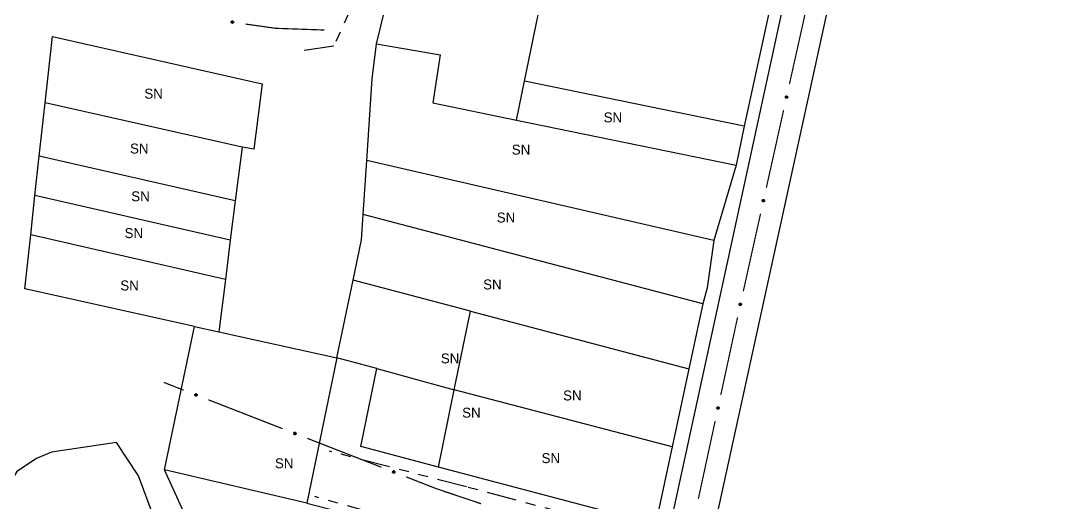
# Model space of a CAD drawing. Extents: x 209193 to 212081, y 4877574 to 4880493.
# Drawn here: x 209632.1 to 209788.9, y 4878220.3 to 4878293 of the extents above; entities that cross this region are included whole.
import ezdxf
from ezdxf.enums import TextEntityAlignment as Align

# ---------------------------------------------------------------- set-up
doc = ezdxf.new("R2010")
doc.units = 0
doc.header["$LTSCALE"] = 1.5
doc.header["$MEASUREMENT"] = 0
doc.linetypes.add('TRACO_25', pattern=[8, 3, -1, 1, -1, 1, -1])
for name, color, linetype in [('CD_MALHA_LOTES', 7, 'CONTINUOUS'), ('HD-CURSO-PERENE', 170, 'CONTINUOUS'), ('RU-QUADRA', 210, 'CONTINUOUS'), ('SV-EIXO-ROD-ESTR', 7, 'CONTINUOUS'), ('SV-EIXO-RUA-N-PAV', 6, 'CONTINUOUS'), ('SV-EST-MUNIC-PAV', 20, 'CONTINUOUS'), ('SV-RUA-NAO-PAV', 7, 'CONTINUOUS'), ('Th_NmrPort', 1, 'CONTINUOUS')]:
    doc.layers.add(name, color=color, linetype=linetype)

msp = doc.modelspace()

# ---------------------------------------------------------------- linework, layer by layer
at = {"layer": 'CD_MALHA_LOTES', "linetype": 'Continuous', "flags": 128}
for points in [[(209685.715454, 4878289.555496), (209689.686514, 4878305.770293)], [(209708.027178, 4878283.950912), (209711.77742, 4878302.264965)], [(209745.289629, 4878296.045243), (209741.166037, 4878277.154547)], [(209635.76145, 4878280.656611), (209636.856013, 4878290.639521)], [(209636.856013, 4878290.639521), (209668.466159, 4878283.50462)], [(209684.240212, 4878271.97197), (209685.066481, 4878284.279385), (209685.715454, 4878289.555496)], [(209685.715454, 4878289.555496), (209695.303759, 4878287.911515), (209694.214432, 4878280.658851)], [(209668.466159, 4878283.50462), (209667.207503, 4878273.6871)], [(209706.821743, 4878278.073249), (209708.027178, 4878283.950912)], [(209741.166037, 4878277.154547), (209708.027178, 4878283.950912)], [(209634.879747, 4878272.61508), (209635.76145, 4878280.656611)], [(209665.445384, 4878274.001764), (209635.76145, 4878280.656611)], [(209694.214432, 4878280.658851), (209706.821743, 4878278.073249)], [(209706.821743, 4878278.073249), (209739.960602, 4878271.276883)], [(209741.166037, 4878277.154547), (209739.960602, 4878271.276883)], [(209665.445384, 4878274.001764), (209664.425368, 4878265.903309)], [(209667.207503, 4878273.6871), (209665.445384, 4878274.001764)], [(209634.229863, 4878266.687848), (209634.879747, 4878272.61508)], [(209664.425368, 4878265.903309), (209634.879747, 4878272.61508)], [(209683.69216, 4878263.808654), (209684.240212, 4878271.97197)], [(209736.565601, 4878259.91299), (209684.240212, 4878271.97197)], [(209739.960602, 4878271.276883), (209736.565601, 4878259.91299)], [(209633.579979, 4878260.760616), (209634.229863, 4878266.687848)], [(209663.678842, 4878259.976239), (209634.229863, 4878266.687848)], [(209664.425368, 4878265.903309), (209663.678842, 4878259.976239)], [(209682.175538, 4878253.924584), (209683.436938, 4878260.007076), (209683.69216, 4878263.808654)], [(209734.900974, 4878250.339927), (209683.69216, 4878263.808654)], [(209632.690014, 4878252.643728), (209633.579979, 4878260.760616)], [(209662.932316, 4878254.04917), (209633.579979, 4878260.760616)], [(209663.678842, 4878259.976239), (209662.932316, 4878254.04917)], [(209736.565601, 4878259.91299), (209735.550812, 4878252.760706)], [(209662.932316, 4878254.04917), (209661.936948, 4878246.14641)], [(209679.742183, 4878242.19091), (209682.175538, 4878253.924584)], [(209699.871523, 4878249.250288), (209682.175538, 4878253.924584)], [(209658.269578, 4878246.96113), (209632.690014, 4878252.643728)], [(209735.550812, 4878252.760706), (209734.900974, 4878250.339927)], [(209697.445182, 4878237.405362), (209699.871523, 4878249.250288)], [(209699.871523, 4878249.250288), (209732.799996, 4878240.552414)], [(209734.900974, 4878250.339927), (209732.799996, 4878240.552414)], [(209653.7719, 4878225.33261), (209658.269578, 4878246.96113)], [(209658.269578, 4878246.96113), (209661.936948, 4878246.14641)], [(209661.936948, 4878246.14641), (209679.742183, 4878242.19091)], [(209679.742183, 4878242.19091), (209675.197517, 4878220.322049)], [(209685.748015, 4878240.600398), (209679.742183, 4878242.19091)], [(209683.363692, 4878228.849586), (209685.748015, 4878240.600398)], [(209685.748015, 4878240.600398), (209697.445182, 4878237.405362)], [(209732.799996, 4878240.552414), (209730.278822, 4878228.807399)], [(209695.056637, 4878225.744949), (209697.445182, 4878237.405362)], [(209730.278822, 4878228.807399), (209697.445182, 4878237.405362)], [(209695.056637, 4878225.744949), (209683.363692, 4878228.849586)], [(209730.278822, 4878228.807399), (209727.757648, 4878217.062384)], [(209662.140783, 4878206.941966), (209653.7719, 4878225.33261)], [(209675.197517, 4878220.322049), (209653.7719, 4878225.33261)], [(209727.757648, 4878217.062384), (209695.056637, 4878225.744949)], [(209675.197517, 4878220.322049), (209725.65667, 4878207.274871)]]:
    msp.add_lwpolyline(points, dxfattribs=at)
at = {"layer": 'HD-CURSO-PERENE', "linetype": 'Continuous'}
msp.add_polyline3d([(209652.8898, 4878216.178014, 2.197405), (209649.822045, 4878224.40626, 2.197405), (209646.495021, 4878229.459592, 2.197405), (209636.72211, 4878228.004053, 2.197405), (209634.450841, 4878227.016468, 2.197405), (209631.483969, 4878225.075353, 2.197405), (209628.259578, 4878219.609509, 2.197405)], dxfattribs=at)
at = {"layer": 'RU-QUADRA', "linetype": 'Continuous'}
for points in [[(209745.289629, 4878296.045243), (209741.166037, 4878277.154547), (209739.960602, 4878271.276883), (209736.565601, 4878259.91299), (209735.550812, 4878252.760706), (209734.900974, 4878250.339927), (209732.799996, 4878240.552414), (209730.278822, 4878228.807399), (209727.757648, 4878217.062384), (209695.056637, 4878225.744949), (209683.363692, 4878228.849586), (209685.748015, 4878240.600398), (209679.742183, 4878242.19091), (209682.175538, 4878253.924584), (209683.436938, 4878260.007076), (209683.69216, 4878263.808654), (209684.240212, 4878271.97197), (209685.066481, 4878284.279385), (209685.715454, 4878289.555496), (209689.686514, 4878305.770293)], [(209679.742183, 4878242.19091), (209675.197517, 4878220.322049), (209725.65667, 4878207.274871), (209722.265506, 4878191.651012), (209715.038566, 4878158.354861), (209712.920085, 4878148.594541), (209710.801605, 4878138.834222), (209680.189259, 4878148.44878), (209681.236006, 4878157.423345), (209678.492139, 4878158.184899), (209678.402127, 4878161.402137), (209675.990821, 4878168.40977), (209674.313207, 4878169.344775), (209664.7083, 4878171.936701), (209671.687503, 4878204.510366), (209662.140783, 4878206.941966), (209653.7719, 4878225.33261), (209658.269578, 4878246.96113), (209632.690014, 4878252.643728), (209633.579979, 4878260.760616), (209634.229863, 4878266.687848), (209634.879747, 4878272.61508), (209635.76145, 4878280.656611), (209636.856013, 4878290.639521)], [(209636.856013, 4878290.639521), (209668.466159, 4878283.50462), (209667.207503, 4878273.6871), (209665.445384, 4878274.001764), (209664.425368, 4878265.903309), (209663.678842, 4878259.976239), (209662.932316, 4878254.04917), (209661.936948, 4878246.14641), (209679.742183, 4878242.19091)]]:
    msp.add_lwpolyline(points, dxfattribs=at)
at = {"layer": 'SV-EIXO-ROD-ESTR', "const_width": 0.18}
for points in [[(209747.970899, 4878283.473264), (209750.580839, 4878295.186001)], [(209744.490978, 4878267.856281), (209747.100919, 4878279.569018)], [(209741.011058, 4878252.239298), (209743.620998, 4878263.952035)], [(209737.620428, 4878236.602726), (209740.153449, 4878248.332338)], [(209734.243068, 4878220.963243), (209736.776088, 4878232.692855)]]:
    msp.add_lwpolyline(points, dxfattribs=at)
at = {"layer": 'SV-EIXO-ROD-ESTR'}
for points in [[(209747.397213, 4878281.404842), (209747.370397, 4878281.445743), (209747.355714, 4878281.486379), (209747.353223, 4878281.523797), (209747.359643, 4878281.557436), (209747.370087, 4878281.591111), (209747.388107, 4878281.622738), (209747.415883, 4878281.653412), (209747.456724, 4878281.6806), (209747.499341, 4878281.692905), (209747.535894, 4878281.697311), (209747.571356, 4878281.692636), (209747.603899, 4878281.681942), (209747.636133, 4878281.662137), (209747.666943, 4878281.633685), (209747.693288, 4878281.591956), (209747.707409, 4878281.552019), (209747.708869, 4878281.515763), (209747.703944, 4878281.480142), (209747.692869, 4878281.445891), (209747.675001, 4878281.414946), (209747.646298, 4878281.383978), (209747.604767, 4878281.358521), (209747.565095, 4878281.343981), (209747.52887, 4878281.342013), (209747.49391, 4878281.347652), (209747.460007, 4878281.357716), (209747.42746, 4878281.374507), (209747.397213, 4878281.404842)], [(209743.917293, 4878265.787859), (209743.890477, 4878265.82876), (209743.875794, 4878265.869397), (209743.873302, 4878265.906814), (209743.879722, 4878265.940453), (209743.890166, 4878265.974128), (209743.908187, 4878266.005756), (209743.935963, 4878266.036429), (209743.976804, 4878266.063617), (209744.01942, 4878266.075922), (209744.055974, 4878266.080328), (209744.091436, 4878266.075653), (209744.123979, 4878266.064959), (209744.156213, 4878266.045154), (209744.187022, 4878266.016702), (209744.213367, 4878265.974973), (209744.227489, 4878265.935036), (209744.228949, 4878265.898781), (209744.224023, 4878265.863159), (209744.212949, 4878265.828908), (209744.195081, 4878265.797963), (209744.166378, 4878265.766995), (209744.124847, 4878265.741538), (209744.085175, 4878265.726998), (209744.04895, 4878265.72503), (209744.013989, 4878265.730669), (209743.980087, 4878265.740733), (209743.94754, 4878265.757524), (209743.917293, 4878265.787859)], [(209740.437373, 4878250.170876), (209740.410557, 4878250.211777), (209740.395874, 4878250.252414), (209740.393382, 4878250.289831), (209740.399802, 4878250.32347), (209740.410246, 4878250.357145), (209740.428266, 4878250.388773), (209740.456043, 4878250.419446), (209740.496884, 4878250.446634), (209740.5395, 4878250.45894), (209740.576053, 4878250.463345), (209740.611516, 4878250.45867), (209740.644059, 4878250.447976), (209740.676293, 4878250.428171), (209740.707102, 4878250.399719), (209740.733447, 4878250.35799), (209740.747569, 4878250.318053), (209740.749029, 4878250.281798), (209740.744103, 4878250.246176), (209740.733029, 4878250.211925), (209740.71516, 4878250.18098), (209740.686458, 4878250.150012), (209740.644927, 4878250.124555), (209740.605255, 4878250.110015), (209740.56903, 4878250.108047), (209740.534069, 4878250.113686), (209740.500167, 4878250.12375), (209740.467619, 4878250.140541), (209740.437373, 4878250.170876)], [(209737.060329, 4878234.530584), (209737.033245, 4878234.571308), (209737.018296, 4878234.611847), (209737.015559, 4878234.649248), (209737.021758, 4878234.682928), (209737.031981, 4878234.71667), (209737.049793, 4878234.748416), (209737.077367, 4878234.779271), (209737.118029, 4878234.806726), (209737.160564, 4878234.819311), (209737.197087, 4878234.823956), (209737.232579, 4878234.819514), (209737.265192, 4878234.809034), (209737.297555, 4878234.789441), (209737.328551, 4878234.761192), (209737.355169, 4878234.719637), (209737.369553, 4878234.679793), (209737.37125, 4878234.643548), (209737.366559, 4878234.607895), (209737.355709, 4878234.573572), (209737.338044, 4878234.542511), (209737.309546, 4878234.511354), (209737.268183, 4878234.485626), (209737.228607, 4878234.470826), (209737.192395, 4878234.46862), (209737.157399, 4878234.474029), (209737.123431, 4878234.483871), (209737.090774, 4878234.500448), (209737.060329, 4878234.530584)]]:
    msp.add_lwpolyline(points, close=True, dxfattribs=at)
for points in [[(209747.355714, 4878281.486379), (209747.370087, 4878281.591111)], [(209747.361927, 4878281.468872), (209747.378134, 4878281.598069)], [(209747.370397, 4878281.445743), (209747.388107, 4878281.622738)], [(209747.383512, 4878281.427715), (209747.400798, 4878281.630765)], [(209747.397213, 4878281.404842), (209747.415883, 4878281.653412)], [(209747.414275, 4878281.390104), (209747.437373, 4878281.663157)], [(209747.42746, 4878281.374507), (209747.456724, 4878281.6806)], [(209747.4449, 4878281.370698), (209747.476605, 4878281.682374)], [(209747.460007, 4878281.357716), (209747.499341, 4878281.692905)], [(209747.476713, 4878281.356619), (209747.514795, 4878281.69064)], [(209747.49391, 4878281.347652), (209747.535894, 4878281.697311)], [(209747.512376, 4878281.347274), (209747.555793, 4878281.692689)], [(209747.52887, 4878281.342013), (209747.571356, 4878281.692636)], [(209747.548488, 4878281.346217), (209747.587461, 4878281.684234)], [(209747.565095, 4878281.343981), (209747.603899, 4878281.681942)], [(209747.586381, 4878281.353152), (209747.620012, 4878281.667195)], [(209747.604767, 4878281.358521), (209747.636133, 4878281.662137)], [(209747.624875, 4878281.37533), (209747.651375, 4878281.644828)], [(209747.646298, 4878281.383978), (209747.666943, 4878281.633685)], [(209747.659525, 4878281.405354), (209747.678881, 4878281.605148)], [(209747.675001, 4878281.414946), (209747.693288, 4878281.591956)], [(209747.684259, 4878281.434793), (209747.699431, 4878281.565619)], [(209747.692869, 4878281.445891), (209747.707409, 4878281.552019)], [(209743.875794, 4878265.869397), (209743.890166, 4878265.974128)], [(209743.882007, 4878265.851889), (209743.898214, 4878265.981086)], [(209743.890477, 4878265.82876), (209743.908187, 4878266.005756)], [(209743.903592, 4878265.810732), (209743.920877, 4878266.013782)], [(209743.917293, 4878265.787859), (209743.935963, 4878266.036429)], [(209743.934355, 4878265.773121), (209743.957453, 4878266.046174)], [(209743.94754, 4878265.757524), (209743.976804, 4878266.063617)], [(209743.96498, 4878265.753715), (209743.996685, 4878266.065391)], [(209743.980087, 4878265.740733), (209744.01942, 4878266.075922)], [(209743.996793, 4878265.739636), (209744.034875, 4878266.073657)], [(209744.013989, 4878265.730669), (209744.055974, 4878266.080328)], [(209744.032456, 4878265.730291), (209744.075873, 4878266.075706)], [(209744.04895, 4878265.72503), (209744.091436, 4878266.075653)], [(209744.068568, 4878265.729234), (209744.10754, 4878266.067251)], [(209744.085175, 4878265.726998), (209744.123979, 4878266.064959)], [(209744.106461, 4878265.736169), (209744.140091, 4878266.050212)], [(209744.124847, 4878265.741538), (209744.156213, 4878266.045154)], [(209744.144955, 4878265.758347), (209744.171455, 4878266.027845)], [(209744.166378, 4878265.766995), (209744.187022, 4878266.016702)], [(209744.179605, 4878265.788371), (209744.198961, 4878265.988165)], [(209744.195081, 4878265.797963), (209744.213367, 4878265.974973)], [(209744.204338, 4878265.81781), (209744.21951, 4878265.948636)], [(209744.212949, 4878265.828908), (209744.227489, 4878265.935036)], [(209740.437373, 4878250.170876), (209740.456043, 4878250.419446)], [(209740.454434, 4878250.156138), (209740.477533, 4878250.429191)], [(209740.467619, 4878250.140541), (209740.496884, 4878250.446634)], [(209740.48506, 4878250.136732), (209740.516765, 4878250.448408)], [(209740.500167, 4878250.12375), (209740.5395, 4878250.45894)], [(209740.516872, 4878250.122653), (209740.554954, 4878250.456675)], [(209740.534069, 4878250.113686), (209740.576053, 4878250.463345)], [(209740.552536, 4878250.113308), (209740.595952, 4878250.458723)], [(209740.56903, 4878250.108047), (209740.611516, 4878250.45867)], [(209740.588648, 4878250.112251), (209740.62762, 4878250.450268)], [(209740.605255, 4878250.110015), (209740.644059, 4878250.447976)], [(209740.626541, 4878250.119186), (209740.660171, 4878250.433229)], [(209740.644927, 4878250.124555), (209740.676293, 4878250.428171)], [(209740.665034, 4878250.141364), (209740.691535, 4878250.410863)], [(209740.395874, 4878250.252414), (209740.410246, 4878250.357145)], [(209740.402087, 4878250.234906), (209740.418294, 4878250.364104)], [(209740.410557, 4878250.211777), (209740.428266, 4878250.388773)], [(209740.423671, 4878250.193749), (209740.440957, 4878250.396799)], [(209740.686458, 4878250.150012), (209740.707102, 4878250.399719)], [(209740.699685, 4878250.171389), (209740.719041, 4878250.371182)], [(209740.71516, 4878250.18098), (209740.733447, 4878250.35799)], [(209740.724418, 4878250.200827), (209740.73959, 4878250.331653)], [(209740.733029, 4878250.211925), (209740.747569, 4878250.318053)], [(209737.018296, 4878234.611847), (209737.031981, 4878234.71667)], [(209737.024624, 4878234.594381), (209737.039982, 4878234.723682)], [(209737.033245, 4878234.571308), (209737.049793, 4878234.748416)], [(209737.046478, 4878234.553366), (209737.062431, 4878234.756526)], [(209737.060329, 4878234.530584), (209737.077367, 4878234.779271)], [(209737.077487, 4878234.515958), (209737.098793, 4878234.789156)], [(209737.090774, 4878234.500448), (209737.118029, 4878234.806726)], [(209737.108239, 4878234.496753), (209737.137898, 4878234.808631)], [(209737.123431, 4878234.483871), (209737.160564, 4878234.819311)], [(209737.140143, 4878234.482884), (209737.176033, 4878234.817148)], [(209737.157399, 4878234.474029), (209737.197087, 4878234.823956)], [(209737.175867, 4878234.473773), (209737.217016, 4878234.819465)], [(209737.192395, 4878234.46862), (209737.232579, 4878234.819514)], [(209737.211986, 4878234.472953), (209737.248739, 4878234.811219)], [(209737.228607, 4878234.470826), (209737.265192, 4878234.809034)], [(209737.249832, 4878234.480136), (209737.281401, 4878234.794393)], [(209737.268183, 4878234.485626), (209737.297555, 4878234.789441)], [(209737.288179, 4878234.502566), (209737.312911, 4878234.772233)], [(209737.309546, 4878234.511354), (209737.328551, 4878234.761192)], [(209737.322632, 4878234.532818), (209737.340676, 4878234.732734)], [(209737.338044, 4878234.542511), (209737.355169, 4878234.719637)], [(209737.347172, 4878234.562418), (209737.361485, 4878234.693341)], [(209737.355709, 4878234.573572), (209737.369553, 4878234.679793)]]:
    msp.add_lwpolyline(points, dxfattribs=at)
at = {"layer": 'SV-EIXO-RUA-N-PAV'}
for points in [[(209664.110442, 4878292.699357), (209664.071734, 4878292.669461), (209664.032354, 4878292.651682), (209663.995241, 4878292.646306), (209663.961207, 4878292.650108), (209663.926826, 4878292.657918), (209663.8939, 4878292.673441), (209663.861172, 4878292.698764), (209663.830909, 4878292.737381), (209663.815347, 4878292.77892), (209663.808131, 4878292.815023), (209663.810051, 4878292.850741), (209663.818199, 4878292.884013), (209663.835453, 4878292.917681), (209663.86144, 4878292.950597), (209663.901008, 4878292.980087), (209663.939735, 4878292.997253), (209663.975769, 4878293.00151), (209664.011664, 4878292.999352), (209664.046669, 4878292.990957), (209664.078902, 4878292.975534), (209664.111996, 4878292.94931), (209664.140585, 4878292.90987), (209664.158147, 4878292.87144), (209664.162909, 4878292.835476), (209664.159988, 4878292.800184), (209664.152574, 4878292.765605), (209664.138348, 4878292.731858), (209664.110442, 4878292.699357)], [(209658.60089, 4878236.463183), (209658.556389, 4878236.442892), (209658.513993, 4878236.434554), (209658.476632, 4878236.437776), (209658.444359, 4878236.449233), (209658.412662, 4878236.464672), (209658.384139, 4878236.487289), (209658.358043, 4878236.519403), (209658.337375, 4878236.563901), (209658.331688, 4878236.607892), (209658.332887, 4878236.64469), (209658.342896, 4878236.67903), (209658.35841, 4878236.709571), (209658.382883, 4878236.738422), (209658.415686, 4878236.76455), (209658.460933, 4878236.784249), (209658.502552, 4878236.792139), (209658.538608, 4878236.788073), (209658.573068, 4878236.777793), (209658.605239, 4878236.761643), (209658.633109, 4878236.73928), (209658.659357, 4878236.706206), (209658.678208, 4878236.661289), (209658.686551, 4878236.619869), (209658.682993, 4878236.583765), (209658.672108, 4878236.550067), (209658.657009, 4878236.518087), (209658.635468, 4878236.488469), (209658.60089, 4878236.463183)], [(209673.507826, 4878230.650845), (209673.463325, 4878230.630555), (209673.420929, 4878230.622216), (209673.383567, 4878230.625439), (209673.351294, 4878230.636895), (209673.319598, 4878230.652335), (209673.291075, 4878230.674951), (209673.264978, 4878230.707065), (209673.244311, 4878230.751563), (209673.238623, 4878230.795555), (209673.239823, 4878230.832353), (209673.249832, 4878230.866693), (209673.265346, 4878230.897233), (209673.289819, 4878230.926084), (209673.322621, 4878230.952213), (209673.367868, 4878230.971912), (209673.409488, 4878230.979802), (209673.445544, 4878230.975736), (209673.480004, 4878230.965455), (209673.512175, 4878230.949305), (209673.540045, 4878230.926943), (209673.566293, 4878230.893868), (209673.585144, 4878230.848952), (209673.593487, 4878230.807531), (209673.589929, 4878230.771427), (209673.579044, 4878230.737729), (209673.563945, 4878230.70575), (209673.542404, 4878230.676131), (209673.507826, 4878230.650845)], [(209688.414761, 4878224.838508), (209688.37026, 4878224.818218), (209688.327865, 4878224.809879), (209688.290503, 4878224.813102), (209688.25823, 4878224.824558), (209688.226533, 4878224.839997), (209688.198011, 4878224.862614), (209688.171914, 4878224.894728), (209688.151247, 4878224.939226), (209688.145559, 4878224.983217), (209688.146759, 4878225.020015), (209688.156767, 4878225.054356), (209688.172282, 4878225.084896), (209688.196754, 4878225.113747), (209688.229557, 4878225.139876), (209688.274804, 4878225.159574), (209688.316424, 4878225.167464), (209688.35248, 4878225.163398), (209688.386939, 4878225.153118), (209688.41911, 4878225.136968), (209688.446981, 4878225.114605), (209688.473229, 4878225.081531), (209688.49208, 4878225.036614), (209688.500423, 4878224.995194), (209688.496864, 4878224.95909), (209688.485979, 4878224.925392), (209688.47088, 4878224.893412), (209688.449339, 4878224.863794), (209688.414761, 4878224.838508)]]:
    msp.add_lwpolyline(points, close=True, dxfattribs=at)
for points in [[(209664.159988, 4878292.800184), (209663.808131, 4878292.815023)], [(209664.162909, 4878292.835476), (209663.810051, 4878292.850741)], [(209664.158938, 4878292.818624), (209663.811201, 4878292.83522)], [(209664.152574, 4878292.765605), (209663.815347, 4878292.77892)], [(209664.152377, 4878292.782345), (209663.816412, 4878292.794503)], [(209664.157201, 4878292.85471), (209663.817183, 4878292.867446)], [(209664.158147, 4878292.87144), (209663.818199, 4878292.884013)], [(209664.140798, 4878292.74954), (209663.827604, 4878292.757066)], [(209664.14736, 4878292.891954), (209663.831656, 4878292.901217)], [(209664.140585, 4878292.90987), (209663.835453, 4878292.917681)], [(209664.122273, 4878292.928619), (209663.851533, 4878292.934215)], [(209664.111996, 4878292.94931), (209663.86144, 4878292.950597)], [(209664.089661, 4878292.960845), (209663.888969, 4878292.964705)], [(209664.078902, 4878292.975534), (209663.901008, 4878292.980087)], [(209664.058399, 4878292.98323), (209663.926792, 4878292.988247)], [(209664.046669, 4878292.990957), (209663.939735, 4878292.997253)], [(209664.138348, 4878292.731858), (209663.830909, 4878292.737381)], [(209664.123817, 4878292.717507), (209663.849796, 4878292.719436)], [(209664.110442, 4878292.699357), (209663.861172, 4878292.698764)], [(209664.088696, 4878292.683929), (209663.884917, 4878292.685473)], [(209664.071734, 4878292.669461), (209663.8939, 4878292.673441)], [(209664.049329, 4878292.659229), (209663.919266, 4878292.665404)], [(209664.032354, 4878292.651682), (209663.926826, 4878292.657918)], [(209658.657009, 4878236.518087), (209658.331688, 4878236.607892)], [(209658.672108, 4878236.550067), (209658.332887, 4878236.64469)], [(209658.660632, 4878236.534432), (209658.336274, 4878236.622823)], [(209658.635468, 4878236.488469), (209658.337375, 4878236.563901)], [(209658.641883, 4878236.505128), (209658.338642, 4878236.58382)], [(209658.675287, 4878236.568262), (209658.340479, 4878236.663656)], [(209658.682993, 4878236.583765), (209658.342896, 4878236.67903)], [(209658.618049, 4878236.477807), (209658.351676, 4878236.542124)], [(209658.681818, 4878236.603794), (209658.353647, 4878236.693672)], [(209658.60089, 4878236.463183), (209658.358043, 4878236.519403)], [(209658.686551, 4878236.619869), (209658.35841, 4878236.709571)], [(209658.680722, 4878236.6423), (209658.375434, 4878236.723256)], [(209658.576201, 4878236.453115), (209658.378134, 4878236.501052)], [(209658.678208, 4878236.661289), (209658.382883, 4878236.738422)], [(209658.556389, 4878236.442892), (209658.384139, 4878236.487289)], [(209658.66465, 4878236.683717), (209658.402306, 4878236.750857)], [(209658.532242, 4878236.438035), (209658.407007, 4878236.473684)], [(209658.513993, 4878236.434554), (209658.412662, 4878236.464672)], [(209658.659357, 4878236.706206), (209658.415686, 4878236.76455)], [(209658.640238, 4878236.722527), (209658.445706, 4878236.772014)], [(209658.633109, 4878236.73928), (209658.460933, 4878236.784249)], [(209658.6149, 4878236.751446), (209658.487898, 4878236.786319)], [(209658.605239, 4878236.761643), (209658.502552, 4878236.792139)], [(209673.563945, 4878230.70575), (209673.238623, 4878230.795555)], [(209673.579044, 4878230.737729), (209673.239823, 4878230.832353)], [(209673.567567, 4878230.722095), (209673.24321, 4878230.810485)], [(209673.542404, 4878230.676131), (209673.244311, 4878230.751563)], [(209673.548819, 4878230.692791), (209673.245578, 4878230.771483)], [(209673.582222, 4878230.755924), (209673.247415, 4878230.851319)], [(209673.589929, 4878230.771427), (209673.249832, 4878230.866693)], [(209673.524985, 4878230.665469), (209673.258612, 4878230.729787)], [(209673.588754, 4878230.791457), (209673.260583, 4878230.881334)], [(209673.507826, 4878230.650845), (209673.264978, 4878230.707065)], [(209673.593487, 4878230.807531), (209673.265346, 4878230.897233)], [(209673.587658, 4878230.829963), (209673.28237, 4878230.910918)], [(209673.483137, 4878230.640778), (209673.28507, 4878230.688714)], [(209673.585144, 4878230.848952), (209673.289819, 4878230.926084)], [(209673.463325, 4878230.630555), (209673.291075, 4878230.674951)], [(209673.571585, 4878230.871379), (209673.309242, 4878230.938519)], [(209673.439177, 4878230.625697), (209673.313942, 4878230.661346)], [(209673.420929, 4878230.622216), (209673.319598, 4878230.652335)], [(209673.566293, 4878230.893868), (209673.322621, 4878230.952213)], [(209673.547174, 4878230.910189), (209673.352641, 4878230.959677)], [(209673.540045, 4878230.926943), (209673.367868, 4878230.971912)], [(209673.521835, 4878230.939108), (209673.394833, 4878230.973982)], [(209673.512175, 4878230.949305), (209673.409488, 4878230.979802)], [(209688.47088, 4878224.893412), (209688.145559, 4878224.983217)], [(209688.485979, 4878224.925392), (209688.146759, 4878225.020015)], [(209688.474503, 4878224.909757), (209688.150146, 4878224.998148)], [(209688.449339, 4878224.863794), (209688.151247, 4878224.939226)], [(209688.455754, 4878224.880453), (209688.152514, 4878224.959146)], [(209688.489158, 4878224.943587), (209688.154351, 4878225.038981)], [(209688.496864, 4878224.95909), (209688.156767, 4878225.054356)], [(209688.43192, 4878224.853132), (209688.165547, 4878224.917449)], [(209688.49569, 4878224.979119), (209688.167518, 4878225.068997)], [(209688.414761, 4878224.838508), (209688.171914, 4878224.894728)], [(209688.500423, 4878224.995194), (209688.172282, 4878225.084896)], [(209688.494593, 4878225.017626), (209688.189306, 4878225.098581)], [(209688.390072, 4878224.828441), (209688.192006, 4878224.876377)], [(209688.49208, 4878225.036614), (209688.196754, 4878225.113747)], [(209688.37026, 4878224.818218), (209688.198011, 4878224.862614)], [(209688.478521, 4878225.059042), (209688.216178, 4878225.126182)], [(209688.346113, 4878224.81336), (209688.220878, 4878224.849009)], [(209688.327865, 4878224.809879), (209688.226533, 4878224.839997)], [(209688.473229, 4878225.081531), (209688.229557, 4878225.139876)], [(209688.45411, 4878225.097852), (209688.259577, 4878225.147339)], [(209688.446981, 4878225.114605), (209688.274804, 4878225.159574)], [(209688.428771, 4878225.126771), (209688.301769, 4878225.161644)], [(209688.41911, 4878225.136968), (209688.316424, 4878225.167464)]]:
    msp.add_lwpolyline(points, dxfattribs=at)
at = {"layer": 'SV-EIXO-RUA-N-PAV', "const_width": 0.18}
for points in [[(209670.512021, 4878291.896044), (209665.963672, 4878292.545808)], [(209670.917245, 4878291.881828), (209670.512021, 4878291.896044)], [(209677.813763, 4878291.639842), (209670.917245, 4878291.881828)], [(209677.86942, 4878291.722003), (209677.813763, 4878291.639842)], [(209653.848597, 4878238.434293), (209653.648026, 4878238.512497)], [(209656.643647, 4878237.34448), (209653.848597, 4878238.434293)], [(209671.550583, 4878231.532143), (209660.370381, 4878235.891396)], [(209686.457519, 4878225.719805), (209675.277317, 4878230.079058)], [(209694.802683, 4878222.465956), (209690.184253, 4878224.266721)], [(209694.843358, 4878222.45226), (209694.802683, 4878222.465956)], [(209701.477341, 4878220.218368), (209694.843358, 4878222.45226)]]:
    msp.add_lwpolyline(points, dxfattribs=at)
at = {"layer": 'SV-EST-MUNIC-PAV', "linetype": 'Continuous'}
for points in [[(209819.730683, 4878573.273451, 7.524885), (209818.230275, 4878572.073689, 7.514661), (209812.976612, 4878558.266706, 7.53511), (209809.563913, 4878547.918979, 7.514661), (209807.641864, 4878539.820775, 7.473763), (209800.363678, 4878507.307994, 6.829624), (209786.858323, 4878446.271551, 5.868527), (209778.587669, 4878409.614998, 5.868527), (209760.719375, 4878326.743804, 6.156873), (209730.175218, 4878187.287325, 5.909406), (209719.441466, 4878138.612094, 6.602313)], [(209713.116382, 4878139.884824, 6.874527), (209722.618407, 4878182.846029, 6.305353), (209727.051951, 4878203.030204, 6.305353), (209729.664551, 4878215.171114, 6.305353), (209748.675657, 4878302.867169, 6.40434)]]:
    msp.add_polyline3d(points, dxfattribs=at)
at = {"layer": 'SV-RUA-NAO-PAV', "linetype": 'TRACO_25'}
for points in [[(209748.675657, 4878302.867169, 6.206366), (209746.169984, 4878305.070822, 6.008393), (209738.472913, 4878307.382706, 5.092766), (209724.927427, 4878310.495286, 3.979165), (209705.675546, 4878314.991234, 3.855432), (209693.871045, 4878319.312647, 3.855432), (209691.588916, 4878319.00147, 3.830685), (209689.075077, 4878317.162076, 3.583219), (209687.576471, 4878313.838427, 3.409992), (209685.84726, 4878305.422934, 3.409992), (209682.68159, 4878296.763871, 3.409992), (209679.263925, 4878289.188799, 3.409992), (209673.762574, 4878288.39585, 3.558472)], [(209729.664551, 4878215.171114, 6.008393), (209727.183459, 4878215.070722, 5.81042), (209718.367903, 4878217.650591, 4.399859), (209699.280774, 4878222.750206, 3.805939), (209678.590909, 4878228.141227, 3.805939)], [(209727.051951, 4878203.030204, 6.008393), (209726.67299, 4878207.305659, 5.81042), (209697.240928, 4878215.465042, 4.399859), (209676.40536, 4878221.293173, 3.805939)]]:
    msp.add_polyline3d(points, dxfattribs=at)

# ---------------------------------------------------------------- texts
at = {"layer": 'Th_NmrPort', "color": 1}
for p in [(209650.720833, 4878282.048487), (209719.968459, 4878278.465997), (209648.561635, 4878273.771562), (209706.113606, 4878273.607801), (209648.741568, 4878266.574236), (209703.849362, 4878263.370135), (209647.737566, 4878261.018486), (209647.093432, 4878253.123604), (209701.79521, 4878253.275355), (209695.419852, 4878242.125505), (209713.850731, 4878236.541572), (209698.631301, 4878233.951064), (209670.408199, 4878226.318525), (209710.611935, 4878227.095081)]:
    msp.add_text('SN', height=1.5, dxfattribs=at).set_placement(p, align=Align.MIDDLE_LEFT)

doc.saveas('drawing.dxf')
